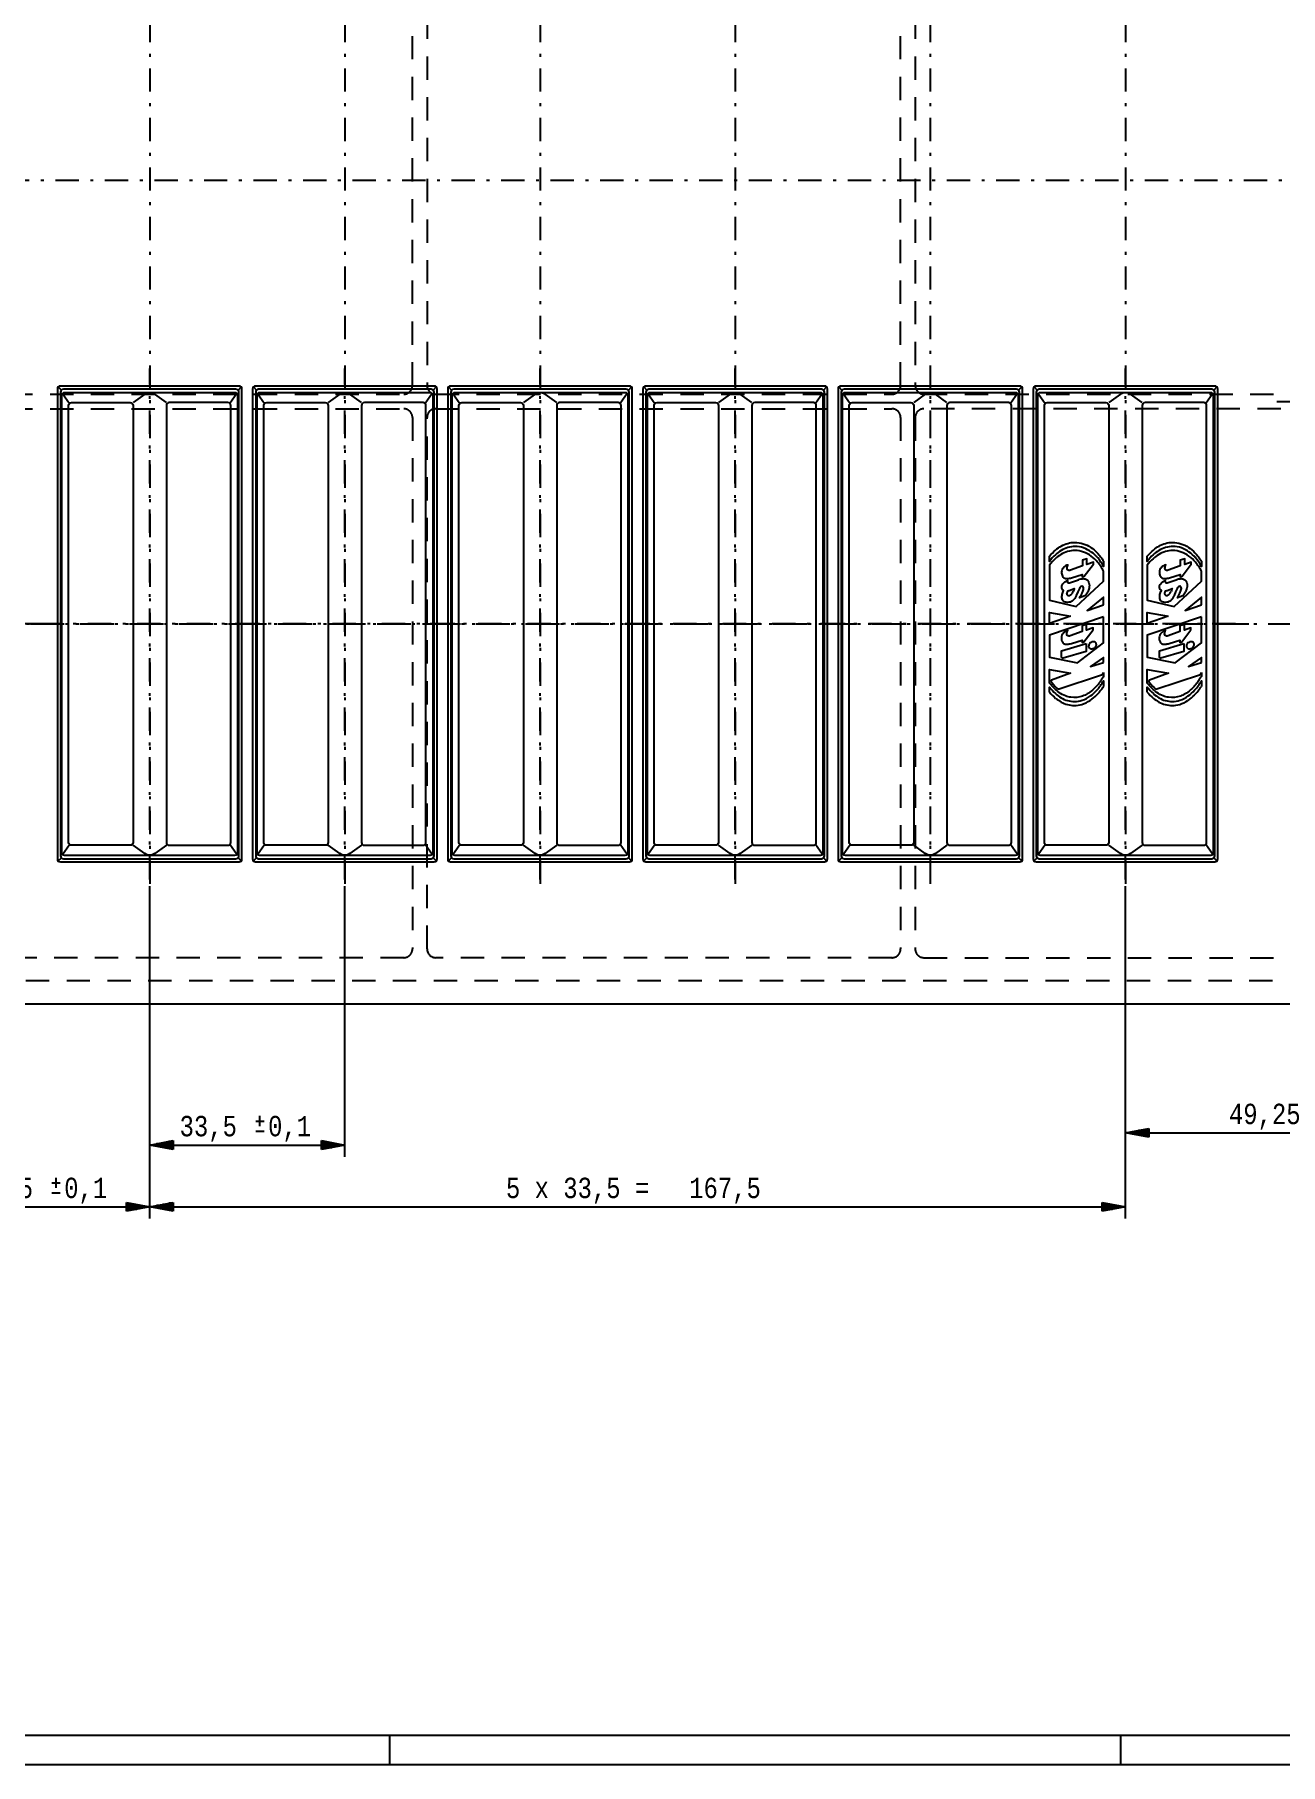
# Model space of a CAD drawing. Extents: x -39 to 802, y -19 to 575.
# Drawn here: x 300.5 to 514.4, y -18.8 to 278.2 of the extents above; entities that cross this region are included whole.
import ezdxf

# ---------------------------------------------------------------- set-up
doc = ezdxf.new("R2010")
doc.units = 0
doc.header["$MEASUREMENT"] = 0
for name, pattern in [('GESTRICHELT', [7, 4, -3]), ('STRICHPUNKT', [8.5, 4, -2, 0.5, -2]), ('STRICHPUNKT2', [18.5, 10, -4, 0.5, -4])]:
    doc.linetypes.add(name, pattern=pattern)
doc.layers.get('0').update_dxf_attribs({"linetype": 'CONTINUOUS'})
doc.layers.add('1', color=7, linetype='CONTINUOUS')
doc.layers.add('49', color=7, linetype='CONTINUOUS')
doc.styles.add('MONOTXT', font='monotxt.shx')
doc.dimstyles.new('DST_0001', dxfattribs={"dimtxt": 3.5, "dimasz": 3.5, "dimexe": 2, "dimexo": 0, "dimgap": 0.09, "dimtad": 1, "dimdsep": 46, "dimtxsty": 'MONOTXT', "dimcen": 0, "dimdle": 0.09, "dimclrd": 4, "dimclre": 4, "dimclrt": 2, "dimazin": 0, "dimtfac": 1, "dimtmove": 2, "dimatfit": 3, "dimfxl": 1, "dimtzin": 0, "dimarcsym": 0})
doc.dimstyles.new('DST_0002', dxfattribs={"dimtxt": 3.5, "dimasz": 3.5, "dimexe": 2, "dimexo": 0, "dimgap": 0.09, "dimtad": 1, "dimdsep": 46, "dimtxsty": 'MONOTXT', "dimcen": 0, "dimdle": 0.09, "dimclrd": 4, "dimclre": 4, "dimclrt": 2, "dimazin": 0, "dimtol": 1, "dimtp": 0.1, "dimtm": 0.1, "dimtfac": 1, "dimtmove": 2, "dimatfit": 3, "dimfxl": 1, "dimtzin": 0, "dimarcsym": 0})

# ---------------------------------------------------------------- blocks, each defined once
blk = doc.blocks.new('LOGO______00004')
at = {"layer": '1', "color": 4}
for points in [[(475.78, 188.91, 0.052853), (474.76, 187.74), (474.76, 188.63, -0.048785), (475.81, 189.71, -0.048244), (476.77, 190.39, -0.127794), (479.11, 191.02, -0.147911), (481.84, 190.15, -0.052164), (482.93, 189.24, -0.051314), (484.05, 187.8), (484.05, 186.88, 0.053981), (483.03, 188.37, 0.056611), (481.94, 189.37, 0.157666), (479.14, 190.32, 0.135326), (476.75, 189.64, 0.051474), (475.78, 188.91)], [(492.56, 188.91, 0.052853), (491.54, 187.74), (491.54, 188.63, -0.048785), (492.59, 189.71, -0.048244), (493.56, 190.39, -0.127794), (495.89, 191.02, -0.147911), (498.63, 190.15, -0.052164), (499.71, 189.24, -0.051314), (500.84, 187.8), (500.84, 186.88, 0.053981), (499.81, 188.37, 0.056611), (498.73, 189.37, 0.157666), (495.93, 190.32, 0.135326), (493.53, 189.64, 0.051474), (492.56, 188.91)], [(476.72, 188.95, 0.05147), (475.74, 188.21, 0.051349), (474.76, 187.09), (474.76, 181.09), (479.36, 180.04), (484.05, 184.38), (484.05, 186.08, 0.05613), (483.01, 187.63, 0.057168), (481.92, 188.66, 0.159563), (479.1, 189.63, 0.135479), (476.72, 188.95)], [(480.72, 185.2), (482.31, 187.3), (482.31, 187.61), (481.18, 187.22), (481.18, 188.2), (480.4, 187.95), (480.4, 186.97), (478.37, 186.25, -0.109583), (478.13, 186.21, -0.095461), (477.97, 186.25, -0.210936), (477.8, 186.45, -0.147049), (477.8, 186.79, -0.00766), (477.85, 186.95, -0.01085), (477.93, 187.16, 0.042252), (477.73, 187.09, 0.071255), (477.34, 186.86, 0.077726), (477.03, 186.52, 0.093932), (476.87, 186.15, 0.14657), (476.93, 185.37, 0.084616), (477.12, 185.06, 0.099038), (477.36, 184.87, 0.072295), (477.55, 184.81, 0.061245), (477.88, 184.8, 0.031452), (478.19, 184.85, 0.026997), (478.56, 184.95), (480.39, 185.53), (480.39, 185.1), (480.72, 185.2)], [(493.51, 188.95, 0.05147), (492.53, 188.21, 0.051349), (491.54, 187.09), (491.54, 181.09), (496.14, 180.04), (500.84, 184.38), (500.84, 186.08, 0.05613), (499.8, 187.63, 0.057168), (498.7, 188.66, 0.159563), (495.89, 189.63, 0.135479), (493.51, 188.95)], [(497.51, 185.2), (499.09, 187.3), (499.09, 187.61), (497.97, 187.22), (497.97, 188.2), (497.19, 187.95), (497.19, 186.97), (495.15, 186.25, -0.109583), (494.91, 186.21, -0.095461), (494.75, 186.25, -0.210936), (494.59, 186.45, -0.147049), (494.59, 186.79, -0.00766), (494.64, 186.95, -0.01085), (494.71, 187.16, 0.042252), (494.51, 187.09, 0.071255), (494.12, 186.86, 0.077726), (493.81, 186.52, 0.093932), (493.66, 186.15, 0.14657), (493.72, 185.37, 0.084616), (493.9, 185.06, 0.099038), (494.14, 184.87, 0.072295), (494.33, 184.81, 0.061245), (494.67, 184.8, 0.031452), (494.97, 184.85, 0.026997), (495.34, 184.95), (497.18, 185.53), (497.18, 185.1), (497.51, 185.2)], [(480.83, 181.82), (479.92, 181.51), (480.04, 181.73), (480.23, 182.07), (480.28, 182.17, 0.043687), (480.52, 182.74, 0.046165), (480.6, 183.11, 0.198961), (480.53, 183.37, 0.231744), (480.32, 183.48, 0.279063), (479.94, 183.25, 0.014055), (479.82, 183.01, 0.013034), (479.62, 182.54), (479.36, 181.88), (479.34, 181.84, -0.055067), (479.09, 181.4, -0.060419), (478.78, 181.06, -0.131059), (478.09, 180.73, -0.091092), (477.6, 180.73, -0.067759), (477.33, 180.81, -0.252339), (476.91, 181.38, -0.080486), (476.93, 182.06, -0.073274), (477.17, 182.77, -0.14775), (476.98, 182.92, -0.084792), (476.89, 183.13, -0.162819), (476.92, 183.7, -0.071588), (477.05, 183.92, -0.067369), (477.38, 184.22, -0.051083), (477.72, 184.42, -0.027074), (477.83, 184.47), (477.83, 184.47), (477.83, 184.38), (477.83, 184.33, 0.112458), (477.86, 184.16, 0.140701), (477.92, 184.08, 0.130417), (478.01, 184.05, 0.106451), (478.18, 184.07), (479.73, 184.61, -0.024525), (480.13, 184.74, -0.027304), (480.37, 184.78, -0.061309), (480.72, 184.79, -0.041409), (480.88, 184.76, -0.144565), (481.28, 184.51, -0.109822), (481.52, 184.08, -0.126003), (481.56, 183.18, -0.045036), (481.45, 182.82, -0.02428), (481.32, 182.54)], [(497.62, 181.82), (496.7, 181.51), (496.82, 181.73), (497.01, 182.07), (497.06, 182.17, 0.043687), (497.3, 182.74, 0.046165), (497.39, 183.11, 0.198961), (497.31, 183.37, 0.231744), (497.1, 183.48, 0.279063), (496.72, 183.25, 0.014055), (496.6, 183.01, 0.013034), (496.41, 182.54), (496.14, 181.88), (496.12, 181.84, -0.055067), (495.87, 181.4, -0.060419), (495.57, 181.06, -0.131059), (494.87, 180.73, -0.091092), (494.38, 180.73, -0.067759), (494.11, 180.81, -0.252339), (493.7, 181.38, -0.080486), (493.71, 182.06, -0.073274), (493.96, 182.77, -0.14775), (493.77, 182.92, -0.084792), (493.67, 183.13, -0.162819), (493.7, 183.7, -0.071588), (493.84, 183.92, -0.067369), (494.16, 184.22, -0.051083), (494.5, 184.42, -0.027074), (494.62, 184.47), (494.62, 184.47), (494.61, 184.38), (494.61, 184.33, 0.112458), (494.64, 184.16, 0.140701), (494.71, 184.08, 0.130417), (494.8, 184.05, 0.106451), (494.96, 184.07), (496.52, 184.61, -0.024525), (496.92, 184.74, -0.027304), (497.16, 184.78, -0.061309), (497.51, 184.79, -0.041409), (497.66, 184.76, -0.144565), (498.07, 184.51, -0.109822), (498.31, 184.08, -0.126003), (498.35, 183.18, -0.045036), (498.23, 182.82, -0.02428), (498.1, 182.54)], [(478.04, 182.72), (479.01, 183.11, -0.05389), (478.84, 182.6)], [(494.82, 182.72), (495.8, 183.11, -0.05389), (495.62, 182.6)], [(482.26, 176.03), (482.26, 176.33), (481.13, 175.94), (481.13, 176.92), (480.35, 176.67), (480.35, 175.7), (478.32, 174.97, -0.109518), (478.08, 174.94, -0.095452), (477.92, 174.98, -0.210944), (477.75, 175.17, -0.147047), (477.75, 175.52, -0.008274), (477.81, 175.69, -0.01023), (477.88, 175.88, 0.042476), (477.68, 175.82, 0.071491), (477.29, 175.58, 0.077846), (476.98, 175.24, 0.088467), (476.83, 174.89, 0.153786), (476.89, 174.08, 0.0824), (477.07, 173.78, 0.099009), (477.31, 173.6, 0.07218), (477.5, 173.54, 0.061273), (477.83, 173.53, 0.031453), (478.14, 173.58, 0.026981), (478.51, 173.68), (480.34, 174.26), (480.34, 173.83), (480.67, 173.93), (482.26, 176.03)], [(499.04, 176.03), (499.04, 176.33), (497.92, 175.94), (497.92, 176.92), (497.14, 176.67), (497.14, 175.7), (495.1, 174.97, -0.109518), (494.86, 174.94, -0.095452), (494.7, 174.98, -0.210944), (494.53, 175.17, -0.147047), (494.54, 175.52, -0.008274), (494.59, 175.69, -0.01023), (494.66, 175.88, 0.042476), (494.46, 175.82, 0.071491), (494.07, 175.58, 0.077846), (493.76, 175.24, 0.088467), (493.61, 174.89, 0.153786), (493.67, 174.08, 0.0824), (493.85, 173.78, 0.099009), (494.09, 173.6, 0.07218), (494.28, 173.54, 0.061273), (494.62, 173.53, 0.031453), (494.92, 173.58, 0.026981), (495.29, 173.68), (497.12, 174.26), (497.12, 173.83), (497.45, 173.93), (499.04, 176.03)], [(481.03, 173.67), (481.03, 172.31), (477.11, 171.15, -0.501518), (476.83, 171.36), (476.83, 172.42), (481.03, 173.67)], [(497.82, 173.67), (497.82, 172.31), (493.89, 171.15, -0.501518), (493.61, 171.36), (493.61, 172.42), (497.82, 173.67)], [(484.05, 168.67), (484.05, 168.02, -0.01308), (483.63, 167.36, -0.013079), (483.24, 166.83, -0.026307), (482.61, 166.09, -0.02636), (482.13, 165.63, -0.045067), (481.25, 165.01, -0.045153), (480.44, 164.63, -0.120168), (478.39, 164.42, -0.059722), (477.5, 164.66, -0.059417), (476.4, 165.27, -0.036629), (475.6, 165.94, -0.036586), (474.76, 166.87), (474.76, 169.19), (478.38, 168.59), (475.12, 167.39, 0.495079), (475.04, 167.14, 0.022652), (475.5, 166.55, 0.028045), (476.22, 165.8), (483.87, 168.31), (484.05, 168.67)], [(474.76, 165.28), (474.76, 166.18, 0.047676), (475.8, 165.05, 0.048151), (476.74, 164.35, 0.134575), (479.05, 163.69, 0.079119), (480.36, 163.91, 0.078687), (481.8, 164.65, 0.051373), (482.87, 165.63, 0.051149), (484.05, 167.27), (484.05, 166.3)], [(500.84, 168.67), (500.84, 168.02, -0.01308), (500.41, 167.36, -0.013079), (500.03, 166.83, -0.026307), (499.4, 166.09, -0.02636), (498.92, 165.63, -0.045067), (498.03, 165.01, -0.045153), (497.23, 164.63, -0.120168), (495.17, 164.42, -0.059722), (494.28, 164.66, -0.059417), (493.18, 165.27, -0.036629), (492.38, 165.94, -0.036586), (491.54, 166.87), (491.54, 169.19), (495.16, 168.59), (491.9, 167.39, 0.495079), (491.82, 167.14, 0.022652), (492.29, 166.55, 0.028045), (493.01, 165.8), (500.65, 168.31), (500.84, 168.67)], [(491.54, 165.28), (491.54, 166.18, 0.047676), (492.58, 165.05, 0.048151), (493.53, 164.35, 0.134575), (495.83, 163.69, 0.079119), (497.15, 163.91, 0.078687), (498.58, 164.65, 0.051373), (499.66, 165.63, 0.051149), (500.84, 167.27), (500.84, 166.3)]]:
    blk.add_lwpolyline(points, format="xyb", dxfattribs=at)
for points in [[(484.05, 180.3), (484.05, 181.61), (481.25, 179.35), (484.05, 180.3)], [(500.84, 180.3), (500.84, 181.61), (498.04, 179.35), (500.84, 180.3)], [(478.36, 178.34), (474.76, 177.1), (474.76, 178.97), (478.36, 178.34)], [(484.05, 178.22), (474.76, 175.12), (474.76, 171.3), (479.55, 170.35), (484.05, 173.78), (484.05, 178.22)], [(495.15, 178.34), (491.54, 177.1), (491.54, 178.97), (495.15, 178.34)], [(500.84, 178.22), (491.54, 175.12), (491.54, 171.3), (496.33, 170.35), (500.84, 173.78), (500.84, 178.22)], [(484.05, 170.42), (484.05, 171.23), (481.8, 169.71), (484.05, 170.42)], [(500.84, 170.42), (500.84, 171.23), (498.59, 169.71), (500.84, 170.42)]]:
    blk.add_lwpolyline(points, dxfattribs=at)
for centre, radius, start, end in [((478.2, 182.24), 0.5, 150.588, -174.5658), ((478.04, 182.23), 0.335, -174.554, -120.7925), ((478.24, 182.22), 0.539, 111.887, 150.6104), ((478.06, 182.27), 0.381, -120.7538, -64.3303), ((477.81, 182.8), 0.969, -64.3581, -48.5136), ((477.53, 183.12), 1.4, -48.5133, -34.5023), ((477.03, 183.46), 2, -34.4909, -25.3476), ((477.8, 184.4), 3.98, -40.3898, -27.9487), ((494.99, 182.24), 0.5, 150.588, -174.5658), ((494.82, 182.23), 0.335, -174.554, -120.7925), ((495.02, 182.22), 0.539, 111.887, 150.6104), ((494.85, 182.27), 0.381, -120.7538, -64.3303), ((494.59, 182.8), 0.969, -64.3581, -48.5136), ((494.31, 183.12), 1.4, -48.5133, -34.5023), ((493.81, 183.46), 2, -34.4909, -25.3476), ((494.59, 184.4), 3.98, -40.3898, -27.9487), ((482.08, 173.22), 0.61, 157.8806, 179.6698), ((481.93, 173.22), 0.467, 179.7108, -120.0838), ((482.22, 173.16), 0.767, 143.3247, 157.8809), ((482.28, 173.11), 0.846, 94.7995, 143.288), ((481.97, 173.28), 0.532, -120.1247, -102.6136), ((482, 173.42), 0.682, -102.3622, -85.8788), ((481.99, 173.6), 0.854, -86.1544, -38.5808), ((482.27, 173.26), 0.7, 77.5838, 94.9771), ((482.31, 173.42), 0.537, 59.7476, 77.4438), ((482.34, 173.48), 0.466, -0.2865, 59.7889), ((482.06, 173.54), 0.764, -38.5582, -22.2002), ((482.2, 173.48), 0.609, -22.1998, -0.3277), ((498.86, 173.22), 0.61, 157.8806, 179.6698), ((498.72, 173.22), 0.467, 179.7108, -120.0838), ((499.01, 173.16), 0.767, 143.3247, 157.8809), ((499.07, 173.11), 0.846, 94.7995, 143.288), ((498.75, 173.28), 0.532, -120.1247, -102.6136), ((498.78, 173.42), 0.682, -102.3622, -85.8788), ((498.77, 173.6), 0.854, -86.1544, -38.5808), ((499.06, 173.26), 0.7, 77.5838, 94.9771), ((499.09, 173.42), 0.537, 59.7476, 77.4438), ((499.13, 173.48), 0.466, -0.2865, 59.7889), ((498.84, 173.54), 0.764, -38.5582, -22.2002), ((498.98, 173.48), 0.609, -22.1998, -0.3277), ((480.99, 170.59), 8.19, -139.6087, -129.1987), ((479.77, 169.09), 6.25, -129.1626, -118.7247), ((479.07, 167.76), 4.75, -119.0515, -90.5874), ((478.74, 168.34), 5.37, -72.8264, -55.9852), ((477.73, 169.82), 7.17, -55.9304, -44.5843), ((475.77, 171.74), 9.91, -44.5282, -33.2933), ((497.78, 170.59), 8.19, -139.6087, -129.1987), ((496.55, 169.09), 6.25, -129.1626, -118.7247), ((495.85, 167.76), 4.75, -119.0515, -90.5874), ((495.52, 168.34), 5.37, -72.8264, -55.9852), ((494.52, 169.82), 7.17, -55.9304, -44.5843), ((492.55, 171.74), 9.91, -44.5282, -33.2933), ((479, 167.5), 4.49, -89.7647, -72.8512), ((495.79, 167.5), 4.49, -89.7647, -72.8512)]:
    blk.add_arc(centre, radius, start, end, dxfattribs=at)
for p in [(479.41, 177.01), (496.19, 177.01)]:
    blk.add_point(p, dxfattribs=at)
blk = doc.blocks.new('ALVEOLE___00003')
at = {"layer": '1', "color": 1, "linetype": 'STRICHPUNKT'}
for p, q in [((320.3, 133.15), (320.3, 220.88)), ((353.8, 133.15), (353.8, 220.88)), ((387.3, 133.15), (387.3, 220.88)), ((420.8, 133.15), (420.8, 220.88)), ((454.3, 133.15), (454.3, 220.88)), ((487.8, 133.15), (487.8, 220.88)), ((302.66, 177.01), (264.94, 177.01)), ((339.16, 177.01), (301.44, 177.01)), ((372.66, 177.01), (334.94, 177.01)), ((406.16, 177.01), (368.44, 177.01)), ((439.66, 177.01), (401.94, 177.01)), ((473.16, 177.01), (435.44, 177.01)), ((506.66, 177.01), (468.94, 177.01))]:
    blk.add_line(p, q, dxfattribs=at)
at = {"layer": '1'}
for p, q in [((304.6, 217.71), (305.13, 217.18)), ((336, 217.71), (335.46, 217.18)), ((338.1, 217.71), (338.63, 217.18)), ((369.5, 217.71), (368.96, 217.18)), ((371.6, 217.71), (372.13, 217.18)), ((403, 217.71), (402.46, 217.18)), ((405.1, 217.71), (405.63, 217.18)), ((436.5, 217.71), (435.96, 217.18)), ((438.6, 217.71), (439.13, 217.18)), ((470, 217.71), (469.46, 217.18)), ((472.1, 217.71), (472.63, 217.18)), ((503.5, 217.71), (502.96, 217.18)), ((305.31, 216.57), (306.52, 214.87)), ((335.28, 216.57), (334.08, 214.87)), ((338.81, 216.57), (340.02, 214.87)), ((368.78, 216.57), (367.58, 214.87)), ((372.31, 216.57), (373.52, 214.87)), ((402.28, 216.57), (401.08, 214.87)), ((405.81, 216.57), (407.02, 214.87)), ((435.78, 216.57), (434.58, 214.87)), ((439.31, 216.57), (440.52, 214.87)), ((469.28, 216.57), (468.08, 214.87)), ((472.81, 216.57), (474.02, 214.87)), ((502.78, 216.57), (501.58, 214.87)), ((304.6, 136.32), (305.13, 136.85)), ((305.31, 137.45), (306.52, 139.16)), ((335.28, 137.45), (334.08, 139.16)), ((336, 136.32), (335.46, 136.85)), ((338.1, 136.32), (338.63, 136.85)), ((338.81, 137.45), (340.02, 139.16)), ((368.78, 137.45), (367.58, 139.16)), ((369.5, 136.32), (368.96, 136.85)), ((371.6, 136.32), (372.13, 136.85)), ((372.31, 137.45), (373.52, 139.16)), ((402.28, 137.45), (401.08, 139.16)), ((403, 136.32), (402.46, 136.85)), ((405.1, 136.32), (405.63, 136.85)), ((405.81, 137.45), (407.02, 139.16)), ((435.78, 137.45), (434.58, 139.16)), ((436.5, 136.32), (435.96, 136.85)), ((438.6, 136.32), (439.13, 136.85)), ((439.31, 137.45), (440.52, 139.16)), ((469.28, 137.45), (468.08, 139.16)), ((470, 136.32), (469.46, 136.85)), ((472.1, 136.32), (472.63, 136.85)), ((472.81, 137.45), (474.02, 139.16)), ((502.78, 137.45), (501.58, 139.16)), ((503.5, 136.32), (502.96, 136.85))]:
    blk.add_line(p, q, dxfattribs=at)
for points in [[(304.45, 217.35), (304.45, 136.67, 0.414214), (304.96, 136.17), (335.64, 136.17, 0.414214), (336.14, 136.67), (336.14, 217.35, 0.414214), (335.64, 217.86), (304.96, 217.86, 0.414214), (304.45, 217.35)], [(304.99, 216.82), (304.99, 137.21, 0.414214), (305.49, 136.7), (335.11, 136.7, 0.414214), (335.61, 137.21), (335.61, 216.82, 0.414214), (335.11, 217.32), (305.49, 217.32, 0.414214), (304.99, 216.82)], [(337.95, 217.35), (337.95, 136.67, 0.414214), (338.46, 136.17), (369.14, 136.17, 0.414214), (369.64, 136.67), (369.64, 217.35, 0.414214), (369.14, 217.86), (338.46, 217.86, 0.414214), (337.95, 217.35)], [(338.49, 216.82), (338.49, 137.21, 0.414214), (338.99, 136.7), (368.61, 136.7, 0.414214), (369.11, 137.21), (369.11, 216.82, 0.414214), (368.61, 217.32), (338.99, 217.32, 0.414214), (338.49, 216.82)], [(371.45, 217.35), (371.45, 136.67, 0.414214), (371.96, 136.17), (402.64, 136.17, 0.414214), (403.14, 136.67), (403.14, 217.35, 0.414214), (402.64, 217.86), (371.96, 217.86, 0.414214), (371.45, 217.35)], [(371.99, 216.82), (371.99, 137.21, 0.414214), (372.49, 136.7), (402.11, 136.7, 0.414214), (402.61, 137.21), (402.61, 216.82, 0.414214), (402.11, 217.32), (372.49, 217.32, 0.414214), (371.99, 216.82)], [(404.95, 217.35), (404.95, 136.67, 0.414214), (405.46, 136.17), (436.14, 136.17, 0.414214), (436.64, 136.67), (436.64, 217.35, 0.414214), (436.14, 217.86), (405.46, 217.86, 0.414214), (404.95, 217.35)], [(405.49, 216.82), (405.49, 137.21, 0.414214), (405.99, 136.7), (435.61, 136.7, 0.414214), (436.11, 137.21), (436.11, 216.82, 0.414214), (435.61, 217.32), (405.99, 217.32, 0.414214), (405.49, 216.82)], [(438.45, 217.35), (438.45, 136.67, 0.414214), (438.96, 136.17), (469.64, 136.17, 0.414214), (470.14, 136.67), (470.14, 217.35, 0.414214), (469.64, 217.86), (438.96, 217.86, 0.414214), (438.45, 217.35)], [(438.99, 216.82), (438.99, 137.21, 0.414214), (439.49, 136.7), (469.11, 136.7, 0.414214), (469.61, 137.21), (469.61, 216.82, 0.414214), (469.11, 217.32), (439.49, 217.32, 0.414214), (438.99, 216.82)], [(471.95, 217.35), (471.95, 136.67, 0.414214), (472.46, 136.17), (503.14, 136.17, 0.414214), (503.64, 136.67), (503.64, 217.35, 0.414214), (503.14, 217.86), (472.46, 217.86, 0.414214), (471.95, 217.35)], [(472.49, 216.82), (472.49, 137.21, 0.414214), (472.99, 136.7), (502.61, 136.7, 0.414214), (503.11, 137.21), (503.11, 216.82, 0.414214), (502.61, 217.32), (472.99, 217.32, 0.414214), (472.49, 216.82)], [(305.17, 216.22), (305.17, 137.81, 0.414214), (305.67, 137.31), (334.93, 137.31, 0.414214), (335.43, 137.81), (335.43, 216.22, 0.414214), (334.93, 216.72), (305.67, 216.72, 0.414214), (305.17, 216.22)], [(317.44, 214.51), (317.44, 139.51, -0.414214), (316.94, 139.01), (306.88, 139.01, -0.414214), (306.37, 139.51), (306.37, 214.51, -0.414214), (306.88, 215.02), (316.94, 215.02, -0.414214), (317.44, 214.51)], [(323.16, 215.02), (321.16, 216.45, 0.320818), (319.44, 216.45), (317.44, 215.02)], [(323.16, 214.51), (323.16, 139.51, 0.414214), (323.66, 139.01), (333.72, 139.01, 0.414214), (334.22, 139.51), (334.22, 214.51, 0.414214), (333.72, 215.02), (323.66, 215.02, 0.414214), (323.16, 214.51)], [(338.67, 216.22), (338.67, 137.81, 0.414214), (339.17, 137.31), (368.43, 137.31, 0.414214), (368.93, 137.81), (368.93, 216.22, 0.414214), (368.43, 216.72), (339.17, 216.72, 0.414214), (338.67, 216.22)], [(350.94, 214.51), (350.94, 139.51, -0.414214), (350.44, 139.01), (340.38, 139.01, -0.414214), (339.87, 139.51), (339.87, 214.51, -0.414214), (340.38, 215.02), (350.44, 215.02, -0.414214), (350.94, 214.51)], [(356.66, 215.02), (354.66, 216.45, 0.320818), (352.94, 216.45), (350.94, 215.02)], [(356.66, 214.51), (356.66, 139.51, 0.414214), (357.16, 139.01), (367.22, 139.01, 0.414214), (367.72, 139.51), (367.72, 214.51, 0.414214), (367.22, 215.02), (357.16, 215.02, 0.414214), (356.66, 214.51)], [(372.17, 216.22), (372.17, 137.81, 0.414214), (372.67, 137.31), (401.93, 137.31, 0.414214), (402.43, 137.81), (402.43, 216.22, 0.414214), (401.93, 216.72), (372.67, 216.72, 0.414214), (372.17, 216.22)], [(384.44, 214.51), (384.44, 139.51, -0.414214), (383.94, 139.01), (373.88, 139.01, -0.414214), (373.37, 139.51), (373.37, 214.51, -0.414214), (373.88, 215.02), (383.94, 215.02, -0.414214), (384.44, 214.51)], [(390.16, 215.02), (388.16, 216.45, 0.320818), (386.44, 216.45), (384.44, 215.02)], [(390.16, 214.51), (390.16, 139.51, 0.414214), (390.66, 139.01), (400.72, 139.01, 0.414214), (401.22, 139.51), (401.22, 214.51, 0.414214), (400.72, 215.02), (390.66, 215.02, 0.414214), (390.16, 214.51)], [(405.67, 216.22), (405.67, 137.81, 0.414214), (406.17, 137.31), (435.43, 137.31, 0.414214), (435.93, 137.81), (435.93, 216.22, 0.414214), (435.43, 216.72), (406.17, 216.72, 0.414214), (405.67, 216.22)], [(417.94, 214.51), (417.94, 139.51, -0.414214), (417.44, 139.01), (407.38, 139.01, -0.414214), (406.87, 139.51), (406.87, 214.51, -0.414214), (407.38, 215.02), (417.44, 215.02, -0.414214), (417.94, 214.51)], [(423.66, 215.02), (421.66, 216.45, 0.320818), (419.94, 216.45), (417.94, 215.02)], [(423.66, 214.51), (423.66, 139.51, 0.414214), (424.16, 139.01), (434.22, 139.01, 0.414214), (434.72, 139.51), (434.72, 214.51, 0.414214), (434.22, 215.02), (424.16, 215.02, 0.414214), (423.66, 214.51)], [(439.17, 216.22), (439.17, 137.81, 0.414214), (439.67, 137.31), (468.93, 137.31, 0.414214), (469.43, 137.81), (469.43, 216.22, 0.414214), (468.93, 216.72), (439.67, 216.72, 0.414214), (439.17, 216.22)], [(451.44, 214.51), (451.44, 139.51, -0.414214), (450.94, 139.01), (440.88, 139.01, -0.414214), (440.37, 139.51), (440.37, 214.51, -0.414214), (440.88, 215.02), (450.94, 215.02, -0.414214), (451.44, 214.51)], [(457.16, 215.02), (455.16, 216.45, 0.320818), (453.44, 216.45), (451.44, 215.02)], [(457.16, 214.51), (457.16, 139.51, 0.414214), (457.66, 139.01), (467.72, 139.01, 0.414214), (468.22, 139.51), (468.22, 214.51, 0.414214), (467.72, 215.02), (457.66, 215.02, 0.414214), (457.16, 214.51)], [(472.67, 216.22), (472.67, 137.81, 0.414214), (473.17, 137.31), (502.43, 137.31, 0.414214), (502.93, 137.81), (502.93, 216.22, 0.414214), (502.43, 216.72), (473.17, 216.72, 0.414214), (472.67, 216.22)], [(484.94, 214.51), (484.94, 139.51, -0.414214), (484.44, 139.01), (474.38, 139.01, -0.414214), (473.87, 139.51), (473.87, 214.51, -0.414214), (474.38, 215.02), (484.44, 215.02, -0.414214), (484.94, 214.51)], [(490.66, 215.02), (488.66, 216.45, 0.320818), (486.94, 216.45), (484.94, 215.02)], [(490.66, 214.51), (490.66, 139.51, 0.414214), (491.16, 139.01), (501.22, 139.01, 0.414214), (501.72, 139.51), (501.72, 214.51, 0.414214), (501.22, 215.02), (491.16, 215.02, 0.414214), (490.66, 214.51)], [(323.16, 139.01), (321.16, 137.58, -0.320818), (319.44, 137.58), (317.44, 139.01)], [(356.66, 139.01), (354.66, 137.58, -0.320818), (352.94, 137.58), (350.94, 139.01)], [(390.16, 139.01), (388.16, 137.58, -0.320818), (386.44, 137.58), (384.44, 139.01)], [(423.66, 139.01), (421.66, 137.58, -0.320818), (419.94, 137.58), (417.94, 139.01)], [(457.16, 139.01), (455.16, 137.58, -0.320818), (453.44, 137.58), (451.44, 139.01)], [(490.66, 139.01), (488.66, 137.58, -0.320818), (486.94, 137.58), (484.94, 139.01)]]:
    blk.add_lwpolyline(points, format="xyb", dxfattribs=at)
blk.add_blockref('LOGO______00004', (0, 0))
blk = doc.blocks.new('*D0')
at = {"layer": '49', "color": 4, "transparency": 16777216}
for p, q in [((320.3, 74.94), (320.3, 132.01)), ((487.8, 74.94), (487.8, 132.01)), ((320.3, 76.94), (324.3, 77.69)), ((324.2, 77.34), (322.53, 77.34)), ((324.2, 77.54), (323.6, 77.54)), ((324.3, 77.69), (324.3, 76.19)), ((483.8, 76.19), (483.8, 77.69)), ((483.8, 77.69), (487.8, 76.94)), ((483.9, 77.54), (484.5, 77.54)), ((483.9, 77.34), (485.57, 77.34)), ((324.3, 76.19), (320.3, 76.94)), ((324.2, 76.94), (320.4, 76.94)), ((324.2, 77.14), (321.47, 77.14)), ((324.2, 76.74), (321.47, 76.74)), ((324.2, 76.54), (322.53, 76.54)), ((324.2, 76.34), (323.6, 76.34)), ((324.3, 76.94), (483.8, 76.94)), ((487.8, 76.94), (483.8, 76.19)), ((483.9, 77.14), (486.63, 77.14)), ((483.9, 76.94), (487.7, 76.94)), ((483.9, 76.74), (486.63, 76.74)), ((483.9, 76.54), (485.57, 76.54)), ((483.9, 76.34), (484.5, 76.34))]:
    blk.add_line(p, q, dxfattribs=at)
at = {"layer": '49', "color": 2, "transparency": 16777216, "style": 'MONOTXT', "width": 0.812}
for s, p in [('5 x 33,5 =', (381.45, 78.44)), ('167,5', (412.91, 78.44))]:
    blk.add_text(s, height=3.5, dxfattribs=at).set_placement(p)
blk = doc.blocks.new('*D1')
at = {"layer": '49', "color": 4, "transparency": 16777216}
for p, q in [((283.8, 74.94), (283.8, 132.01)), ((320.3, 74.94), (320.3, 132.01)), ((283.8, 76.94), (287.8, 77.69)), ((287.7, 77.34), (286.03, 77.34)), ((287.7, 77.54), (287.1, 77.54)), ((287.8, 77.69), (287.8, 76.19)), ((316.3, 76.19), (316.3, 77.69)), ((316.3, 77.69), (320.3, 76.94)), ((316.4, 77.54), (317, 77.54)), ((316.4, 77.34), (318.07, 77.34)), ((287.8, 76.19), (283.8, 76.94)), ((287.7, 76.94), (283.9, 76.94)), ((287.7, 77.14), (284.97, 77.14)), ((287.7, 76.74), (284.97, 76.74)), ((287.7, 76.54), (286.03, 76.54)), ((287.7, 76.34), (287.1, 76.34)), ((287.8, 76.94), (316.3, 76.94)), ((320.3, 76.94), (316.3, 76.19)), ((316.4, 77.14), (319.13, 77.14)), ((316.4, 76.94), (320.2, 76.94)), ((316.4, 76.74), (319.13, 76.74)), ((316.4, 76.54), (318.07, 76.54)), ((316.4, 76.34), (317, 76.34))]:
    blk.add_line(p, q, dxfattribs=at)
at = {"layer": '49', "color": 1, "transparency": 16777216}
for p, q in [((303.52, 81.07), (304.92, 81.07)), ((304.22, 80.19), (304.22, 81.94)), ((303.52, 79.32), (304.92, 79.32))]:
    blk.add_line(p, q, dxfattribs=at)
at = {"layer": '49', "color": 2, "transparency": 16777216, "style": 'MONOTXT', "width": 0.812}
blk.add_text('36,5', height=3.5, dxfattribs=at).set_placement((290.43, 78.44))
at = {"layer": '49', "color": 1, "transparency": 16777216, "style": 'MONOTXT', "width": 0.812}
blk.add_text('0,1', height=3.5, dxfattribs=at).set_placement((305.62, 78.44))
blk = doc.blocks.new('*D2')
at = {"layer": '49', "color": 4, "transparency": 16777216}
for p, q in [((320.3, 85.55), (320.3, 132.01)), ((353.8, 85.55), (353.8, 132.01)), ((320.3, 87.55), (324.3, 88.3)), ((324.3, 86.8), (320.3, 87.55)), ((324.2, 87.55), (320.4, 87.55)), ((324.2, 87.75), (321.47, 87.75)), ((324.2, 87.35), (321.47, 87.35)), ((324.2, 87.95), (322.53, 87.95)), ((324.2, 87.15), (322.53, 87.15)), ((324.2, 88.15), (323.6, 88.15)), ((324.2, 86.95), (323.6, 86.95)), ((324.3, 88.3), (324.3, 86.8)), ((324.3, 87.55), (349.8, 87.55)), ((349.8, 86.8), (349.8, 88.3)), ((349.8, 88.3), (353.8, 87.55)), ((353.8, 87.55), (349.8, 86.8)), ((349.9, 88.15), (350.5, 88.15)), ((349.9, 87.95), (351.57, 87.95)), ((349.9, 87.75), (352.63, 87.75)), ((349.9, 87.55), (353.7, 87.55)), ((349.9, 87.35), (352.63, 87.35)), ((349.9, 87.15), (351.57, 87.15)), ((349.9, 86.95), (350.5, 86.95))]:
    blk.add_line(p, q, dxfattribs=at)
at = {"layer": '49', "color": 1, "transparency": 16777216}
for p, q in [((339.22, 90.8), (339.22, 92.55)), ((338.52, 91.67), (339.92, 91.67)), ((338.52, 89.92), (339.92, 89.92))]:
    blk.add_line(p, q, dxfattribs=at)
at = {"layer": '49', "color": 2, "transparency": 16777216, "style": 'MONOTXT', "width": 0.812}
blk.add_text('33,5', height=3.5, dxfattribs=at).set_placement((325.43, 89.05))
at = {"layer": '49', "color": 1, "transparency": 16777216, "style": 'MONOTXT', "width": 0.812}
blk.add_text('0,1', height=3.5, dxfattribs=at).set_placement((340.62, 89.05))
blk = doc.blocks.new('*D8')
at = {"layer": '49', "color": 4, "transparency": 16777216}
for p, q in [((487.8, 87.64), (487.8, 132.01)), ((537.05, 87.64), (537.05, 111.71)), ((487.8, 89.64), (491.8, 90.39)), ((491.8, 88.89), (487.8, 89.64)), ((491.7, 89.64), (487.9, 89.64)), ((491.7, 89.84), (488.97, 89.84)), ((491.7, 89.44), (488.97, 89.44)), ((491.7, 90.04), (490.03, 90.04)), ((491.7, 89.24), (490.03, 89.24)), ((491.7, 90.24), (491.1, 90.24)), ((491.8, 90.39), (491.8, 88.89)), ((491.8, 89.64), (533.05, 89.64)), ((533.05, 88.89), (533.05, 90.39)), ((533.05, 90.39), (537.05, 89.64)), ((537.05, 89.64), (533.05, 88.89)), ((533.15, 90.24), (533.75, 90.24)), ((533.15, 90.04), (534.82, 90.04)), ((533.15, 89.84), (535.88, 89.84)), ((533.15, 89.64), (536.95, 89.64)), ((533.15, 89.44), (535.88, 89.44)), ((533.15, 89.24), (534.82, 89.24)), ((491.7, 89.04), (491.1, 89.04)), ((533.15, 89.04), (533.75, 89.04))]:
    blk.add_line(p, q, dxfattribs=at)
at = {"layer": '49', "color": 2, "transparency": 16777216, "style": 'MONOTXT', "width": 0.812}
blk.add_text('49,25', height=3.5, rotation=360, dxfattribs=at).set_placement((505.56, 91.14))
blk = doc.blocks.new('STEGE_____00009')
at = {"layer": '1', "color": 1, "linetype": 'STRICHPUNKT'}
blk.add_line((513.805, 215.214), (527.688, 215.214), dxfattribs=at)
at = {"layer": '1', "color": 3, "linetype": 'GESTRICHELT'}
for points in [[(363.899, 216.464, 0.4142136), (365.399, 217.964), (365.399, 288.464, 0.4142136), (363.899, 289.964), (240.199, 289.964, 0.4142136), (238.699, 288.464), (238.699, 217.964, 0.4142136), (240.199, 216.464), (363.899, 216.464)], [(449.199, 217.964), (449.199, 288.464, 0.4142136), (447.699, 289.964), (369.399, 289.964, 0.4142136), (367.899, 288.464), (367.899, 217.964, 0.4142136), (369.399, 216.464), (447.699, 216.464, 0.4142136), (449.199, 217.964)], [(522.949, 217.964), (522.949, 288.464, 0.4142136), (521.449, 289.964), (453.199, 289.964, 0.4142136), (451.699, 288.464), (451.699, 217.964, 0.4142136), (453.199, 216.464), (521.449, 216.464, 0.4142136), (522.949, 217.964)], [(238.699, 121.214), (238.699, 212.464, -0.4142136), (240.199, 213.964), (363.899, 213.964, -0.4142136), (365.399, 212.464), (365.399, 121.214, -0.4142136), (363.899, 119.714), (240.199, 119.714)], [(367.899, 121.214), (367.899, 212.464, -0.4142136), (369.399, 213.964), (447.699, 213.964, -0.4142136), (449.199, 212.464), (449.199, 121.214, -0.4142136), (447.699, 119.714), (369.399, 119.714)], [(522.949, 134.527), (522.949, 212.464, 0.4142136), (521.449, 213.964), (453.199, 213.964, 0.4142136), (451.699, 212.464), (451.699, 121.214, 0.4142136), (453.199, 119.714), (517.829, 119.714, 0.3394502), (519.277, 120.825), (522.898, 134.336)]]:
    blk.add_lwpolyline(points, format="xyb", dxfattribs=at)
blk.add_arc((369.399, 121.214), 1.5, -180, -90, dxfattribs=at)
blk = doc.blocks.new('RA________00010')
at = {"layer": '1', "color": 3, "linetype": 'GESTRICHELT'}
blk.add_line((555.049, 115.714), (94.413, 115.714), dxfattribs=at)
at = {"layer": '1'}
blk.add_lwpolyline([(552.706, 111.714), (94.413, 111.714)], dxfattribs=at)
blk = doc.blocks.new('*D25')
at = {"layer": '49', "color": 4, "transparency": 16777216}
for p, q in [((540.46, 172.24), (552.04, 183.28)), ((537.56, 169.48), (539.94, 172.78)), ((540.25, 172.31), (538.27, 170.43)), ((540.11, 172.46), (538.9, 171.31)), ((539.97, 172.6), (539.54, 172.19)), ((539.94, 172.78), (540.98, 171.7)), ((540.98, 171.7), (537.56, 169.48)), ((540.39, 172.17), (537.64, 169.55)), ((540.52, 172.02), (538.55, 170.14)), ((540.66, 171.88), (539.46, 170.73)), ((540.8, 171.74), (540.37, 171.32))]:
    blk.add_line(p, q, dxfattribs=at)
at = {"layer": '49', "color": 2, "transparency": 16777216, "style": 'MONOTXT', "width": 0.812}
blk.add_text('R1,5', height=3.5, rotation=43.6345, dxfattribs=at).set_placement((539.82, 173.71))
blk = doc.blocks.new('DINA1_____00034')
at = {"layer": '1', "color": 4}
for p, q in [((361.45, -13.79), (361.45, -18.79)), ((486.95, -13.79), (486.95, -18.79))]:
    blk.add_line(p, q, dxfattribs=at)
blk.add_lwpolyline([(-38.55, -18.79), (802.45, -18.79), (802.45, 575.21), (-38.55, 575.21), (-38.55, -18.79)], dxfattribs=at)
at = {"layer": '1'}
blk.add_lwpolyline([(-33.55, -13.79), (797.45, -13.79), (797.45, 570.21), (-33.55, 570.21), (-33.55, -13.79)], dxfattribs=at)
blk = doc.blocks.new('ZBL2D00___00033')
blk.add_blockref('DINA1_____00034', (0, 0))
blk = doc.blocks.new('TEILUNG___00008')
at = {"layer": '1', "color": 4, "linetype": 'STRICHPUNKT'}
for p, q in [((320.299, 374.414), (320.299, 132.014)), ((353.799, 374.414), (353.799, 132.014)), ((387.299, 374.414), (387.299, 132.014)), ((420.799, 374.414), (420.799, 132.014)), ((454.299, 374.414), (454.299, 132.014)), ((487.799, 374.414), (487.799, 132.014)), ((72.14, 177.014), (508.96, 177.014))]:
    blk.add_line(p, q, dxfattribs=at)
at = {"layer": '49'}
for base, p1, p2, dimstyle, picture, middle in [((283.799, 76.945), (283.799, 132.014), (320.299, 132.014), 'DST_0002', '*D1', (302.049, 80.195)), ((320.299, 87.547), (320.299, 132.014), (353.799, 132.014), 'DST_0002', '*D2', (337.049, 90.797)), ((487.799, 89.645), (487.799, 132.014), (537.049, 111.714), 'DST_0001', '*D8', (512.424, 92.895))]:
    dim = blk.add_linear_dim(base=base, p1=p1, p2=p2, dimstyle=dimstyle, dxfattribs=at)
    dim.commit()
    dim.dimension.update_dxf_attribs({"geometry": picture, "text_midpoint": middle, "dimtype": 128})
dim = blk.add_linear_dim(base=(320.299, 76.945), p1=(320.299, 132.014), p2=(487.799, 132.014), text='5 x 33,5 = <>', dimstyle='DST_0001', dxfattribs=at)
dim.commit()
dim.dimension.update_dxf_attribs({"geometry": '*D0', "text_midpoint": (404.049, 80.195), "dimtype": 128})
blk = doc.blocks.new('KOPF______00013')
at = {"layer": '1', "color": 3, "linetype": 'GESTRICHELT'}
blk.add_line((537.149, 371.702), (537.149, 293.664), dxfattribs=at)
at = {"layer": '1', "color": 1, "linetype": 'STRICHPUNKT2'}
for p, q in [((24.848, 364.414), (54.453, 364.414)), ((25.245, 338.914), (54.453, 338.914)), ((24.848, 319.914), (54.453, 319.914)), ((24.583, 290.664), (54.453, 290.664)), ((24.583, 215.764), (54.453, 215.764)), ((24.848, 186.514), (54.453, 186.514)), ((47.402, 167.514), (25.245, 167.514)), ((24.848, 142.014), (54.453, 142.014))]:
    blk.add_line(p, q, dxfattribs=at)
at = {"layer": '1', "color": 1, "linetype": 'STRICHPUNKT'}
for p, q in [((556.255, 364.414), (526.65, 364.414)), ((555.859, 338.914), (526.65, 338.914)), ((556.255, 319.914), (526.65, 319.914)), ((556.52, 290.664), (526.65, 290.664)), ((556.52, 215.764), (526.65, 215.764)), ((556.255, 186.514), (526.65, 186.514)), ((533.702, 167.514), (555.859, 167.514)), ((556.255, 142.014), (526.65, 142.014))]:
    blk.add_line(p, q, dxfattribs=at)
at = {"layer": '1', "color": 3, "linetype": 'GESTRICHELT'}
for points in [[(31.555, 385.214), (31.555, 367.414, -0.4142136), (30.055, 365.914), (27.555, 365.914, -0.4142136), (26.055, 367.414), (26.055, 385.214, -0.4142136), (27.555, 386.714), (30.055, 386.714, -0.4142136), (31.555, 385.214)], [(42.455, 365.914), (35.555, 365.914, -0.4142136), (34.055, 367.414), (34.055, 385.214, -0.4142136), (35.555, 386.714), (38.834, 386.714, -0.3394529), (40.283, 385.602), (43.904, 372.091)], [(537.2, 372.091), (540.82, 385.602, -0.3394529), (542.269, 386.714), (545.549, 386.714, -0.4142136), (547.049, 385.214), (547.049, 367.414, -0.4142136), (545.549, 365.914), (538.649, 365.914, -0.4142136), (537.149, 367.414)], [(553.549, 365.914), (551.049, 365.914, -0.4142136), (549.549, 367.414), (549.549, 385.214, -0.4142136), (551.049, 386.714), (553.549, 386.714, -0.4142136), (555.049, 385.214), (555.049, 367.414)], [(31.555, 361.414), (31.555, 341.914, -0.4142136), (30.055, 340.414), (27.555, 340.414, -0.4142136), (26.055, 341.914), (26.055, 361.414, -0.4142136), (27.555, 362.914), (30.055, 362.914, -0.4142136), (31.555, 361.414)], [(42.455, 340.414), (35.555, 340.414, -0.4142136), (34.055, 341.914), (34.055, 361.414, -0.4142136), (35.555, 362.914), (42.455, 362.914, -0.4142136), (43.955, 361.414)], [(538.649, 362.914), (545.549, 362.914, -0.4142136), (547.049, 361.414), (547.049, 341.914, -0.4142136), (545.549, 340.414), (538.649, 340.414, -0.4142136), (537.149, 341.914)], [(549.549, 341.914), (549.549, 361.414, -0.4142136), (551.049, 362.914), (553.549, 362.914, -0.4142136), (555.049, 361.414), (555.049, 341.914, -0.4142136), (553.549, 340.414), (551.049, 340.414, -0.4142136), (549.549, 341.914)], [(26.055, 322.914), (26.055, 335.914, -0.4142136), (27.555, 337.414), (31.555, 337.414), (31.555, 322.914, -0.4142136), (30.055, 321.414), (27.555, 321.414)], [(42.455, 321.414), (35.555, 321.414, -0.4142136), (34.055, 322.914), (34.055, 337.414), (42.455, 337.414, -0.4142136), (43.955, 335.914)], [(538.649, 337.414), (545.549, 337.414, -0.4142136), (547.049, 335.914), (547.049, 322.914, -0.4142136), (545.549, 321.414), (538.649, 321.414, -0.4142136), (537.149, 322.914)], [(549.549, 322.914), (549.549, 335.914, -0.4142136), (551.049, 337.414), (553.549, 337.414, -0.4142136), (555.049, 335.914), (555.049, 322.914, -0.4142136), (553.549, 321.414), (551.049, 321.414, -0.4142136), (549.549, 322.914)], [(26.055, 293.664), (26.055, 316.914, -0.4142136), (27.555, 318.414), (30.055, 318.414, -0.4142136), (31.555, 316.914), (31.555, 293.664, -0.4142136), (30.055, 292.164), (27.555, 292.164)], [(42.455, 292.164), (35.555, 292.164, -0.4142136), (34.055, 293.664), (34.055, 316.914, -0.4142136), (35.555, 318.414), (42.455, 318.414, -0.4142136), (43.955, 316.914)], [(538.649, 318.414), (545.549, 318.414, -0.4142136), (547.049, 316.914), (547.049, 293.664)], [(549.549, 293.664), (549.549, 316.914, -0.4142136), (551.049, 318.414), (553.549, 318.414, -0.4142136), (555.049, 316.914), (555.049, 293.664, -0.4142136), (553.549, 292.164), (551.049, 292.164, -0.4142136), (549.549, 293.664)], [(537.149, 293.664, 0.4142136), (538.649, 292.164), (545.549, 292.164, 0.4142136), (547.049, 293.664)], [(27.555, 289.164), (30.055, 289.164, -0.4142136), (31.555, 287.664), (31.555, 266.714, -0.4142136), (30.055, 265.214), (27.555, 265.214, -0.4142136), (26.055, 266.714), (26.055, 287.664)], [(43.955, 287.664, 0.4142136), (42.455, 289.164), (35.555, 289.164, 0.4142136), (34.055, 287.664), (34.055, 239.714)], [(538.649, 289.164), (545.549, 289.164, -0.4142136), (547.049, 287.664)], [(549.549, 287.664), (549.549, 266.714, 0.4142136), (551.049, 265.214), (553.549, 265.214, 0.4142136), (555.049, 266.714), (555.049, 287.664, 0.4142167), (553.549, 289.164), (551.049, 289.164, 0.4142136), (549.549, 287.664)], [(537.149, 218.764, 0.4142167), (538.649, 217.264), (545.549, 217.264, 0.4142136), (547.049, 218.764), (547.049, 239.714), (547.049, 287.664)], [(34.055, 266.714, 0.4142136), (35.555, 265.214), (42.455, 265.214, 0.4142136), (43.955, 266.714)], [(545.549, 265.214), (538.649, 265.214, -0.4142136), (537.149, 266.714)], [(31.555, 218.764), (31.555, 239.714, 0.4142136), (30.055, 241.214), (27.555, 241.214, 0.4142136), (26.055, 239.714), (26.055, 218.764, 0.4142167), (27.555, 217.264), (30.055, 217.264, 0.4142136), (31.555, 218.764)], [(42.455, 217.264), (35.555, 217.264, -0.4142136), (34.055, 218.764), (34.055, 239.714, -0.4142136), (35.555, 241.214), (42.455, 241.214, -0.4142136), (43.955, 239.714)], [(547.049, 239.714, 0.4142136), (545.549, 241.214), (538.649, 241.214, 0.4142136), (537.149, 239.714)], [(549.549, 218.764), (549.549, 239.714, -0.4142136), (551.049, 241.214), (553.549, 241.214, -0.4142136), (555.049, 239.714), (555.049, 218.764, -0.4142167), (553.549, 217.264), (551.049, 217.264, -0.4142136), (549.549, 218.764)], [(26.055, 189.514), (26.055, 212.764, -0.4142136), (27.555, 214.264), (30.055, 214.264, -0.4142136), (31.555, 212.764), (31.555, 189.514, -0.4142136), (30.055, 188.014), (27.555, 188.014)], [(42.455, 188.014), (35.555, 188.014, -0.4142136), (34.055, 189.514), (34.055, 212.764, -0.4142136), (35.555, 214.264), (42.455, 214.264, -0.4142136), (43.955, 212.764)], [(538.649, 214.264), (545.549, 214.264, -0.4142136), (547.049, 212.764), (547.049, 189.514, -0.4142136), (545.549, 188.014), (538.649, 188.014, -0.4142136), (537.149, 189.514)], [(549.549, 189.514), (549.549, 212.764, -0.4142136), (551.049, 214.264), (553.549, 214.264, -0.4142136), (555.049, 212.764), (555.049, 189.514, -0.4142136), (553.549, 188.014), (551.049, 188.014, -0.4142136), (549.549, 189.514)], [(31.555, 183.514), (31.555, 170.514, -0.4142136), (30.055, 169.014), (27.555, 169.014, -0.4142136), (26.055, 170.514), (26.055, 183.514, -0.4142136), (27.555, 185.014), (30.055, 185.014, -0.4142136), (31.555, 183.514)], [(42.455, 169.014), (35.555, 169.014, -0.4142136), (34.055, 170.514), (34.055, 183.514, -0.4142136), (35.555, 185.014), (42.455, 185.014, -0.4142136), (43.955, 183.514)], [(538.649, 185.014), (545.549, 185.014, -0.4142136), (547.049, 183.514), (547.049, 170.514, -0.4142136), (545.549, 169.014), (538.649, 169.014, -0.4142136), (537.149, 170.514)], [(555.049, 183.514), (555.049, 170.514, -0.4142136), (553.549, 169.014), (551.049, 169.014, -0.4142136), (549.549, 170.514), (549.549, 183.514, -0.4142136), (551.049, 185.014), (553.549, 185.014)], [(31.555, 164.514), (31.555, 145.014, -0.4142136), (30.055, 143.514), (27.555, 143.514, -0.4142136), (26.055, 145.014), (26.055, 164.514, -0.4142136), (27.555, 166.014), (30.055, 166.014, -0.4142136), (31.555, 164.514)], [(42.455, 143.514), (35.555, 143.514, -0.4142136), (34.055, 145.014), (34.055, 164.514, -0.4142136), (35.555, 166.014), (42.455, 166.014, -0.4142136), (43.955, 164.514)], [(538.649, 166.014), (545.549, 166.014, -0.4142136), (547.049, 164.514), (547.049, 145.014, -0.4142136), (545.549, 143.514), (538.649, 143.514, -0.4142136), (537.149, 145.014)], [(555.049, 164.514), (555.049, 145.014, -0.4142136), (553.549, 143.514), (551.049, 143.514, -0.4142136), (549.549, 145.014), (549.549, 164.514, -0.4142136), (551.049, 166.014), (553.549, 166.014)], [(27.555, 140.514), (30.055, 140.514, -0.4142136), (31.555, 139.014), (31.555, 121.214, -0.4142136), (30.055, 119.714), (27.555, 119.714, -0.4142136), (26.055, 121.214), (26.055, 139.014)], [(43.904, 134.336), (40.283, 120.825, -0.3394529), (38.834, 119.714), (35.555, 119.714, -0.4142136), (34.055, 121.214), (34.055, 139.014, -0.4142136), (35.555, 140.514), (42.455, 140.514, -0.4142136), (43.955, 139.014)], [(538.649, 140.514), (545.549, 140.514, -0.4142136), (547.049, 139.014), (547.049, 121.214, -0.4142136), (545.549, 119.714), (542.269, 119.714, -0.3394529), (540.82, 120.825), (537.2, 134.336)], [(555.049, 139.014), (555.049, 121.214, -0.4142136), (553.549, 119.714), (551.049, 119.714, -0.4142136), (549.549, 121.214), (549.549, 139.014, -0.4142136), (551.049, 140.514), (553.549, 140.514, -0.4142136), (555.049, 139.014)]]:
    blk.add_lwpolyline(points, format="xyb", dxfattribs=at)
for points in [[(43.955, 371.702), (43.955, 253.214), (43.955, 134.725)], [(537.149, 287.664), (537.149, 253.214), (537.149, 134.725)]]:
    blk.add_lwpolyline(points, dxfattribs=at)
for centre, start, end in [((42.455, 367.414), -90, 0), ((553.549, 367.414), -90, 0), ((538.649, 361.414), 90, 180), ((42.455, 341.914), -90, 0), ((538.649, 335.914), 90, 180), ((27.555, 322.914), 180, -90), ((42.455, 322.914), -90, 0), ((538.649, 316.914), 90, 180), ((27.555, 293.664), -180, -90), ((42.455, 293.664), -90, 0), ((27.555, 287.664), 90, 180), ((538.649, 287.664), 90, -179.99939), ((545.549, 266.714), -90, 0), ((42.455, 218.764), -90, 0.00061), ((538.649, 212.764), 90, 180), ((27.555, 189.514), 180, -90), ((42.455, 189.514), -90, 0), ((538.649, 183.514), 90, 180), ((553.549, 183.514), 0, 90), ((42.455, 170.514), -90, 0), ((538.649, 164.514), 90, 180), ((553.549, 164.514), 0, 90), ((42.455, 145.014), -90, 0), ((27.555, 139.014), 90, 180), ((538.649, 139.014), 90, 180)]:
    blk.add_arc(centre, 1.5, start, end, dxfattribs=at)
at = {"layer": '49'}
dim = blk.add_radius_dim(center=(538.649, 170.514), mpoint=(537.563, 169.478), dimstyle='DST_0001', dxfattribs=at)
dim.commit()
dim.dimension.update_dxf_attribs({"geometry": '*D25', "text_midpoint": (542.558, 178.731), "dimtype": 132})
blk = doc.blocks.new('DS________00002')
at = {"layer": '1', "color": 1, "linetype": 'STRICHPUNKT'}
blk.add_line((15.12, 253.21), (567.55, 253.21), dxfattribs=at)
for name in ['STEGE_____00009', 'RA________00010', 'KOPF______00013', 'TEILUNG___00008', 'ALVEOLE___00003']:
    blk.add_blockref(name, (0, 0))
blk = doc.blocks.new('ANSICHTEN_00001')
blk.add_blockref('DS________00002', (0, 0))

msp = doc.modelspace()

# ---------------------------------------------------------------- linework, layer by layer
at = {"layer": '1', "color": 1, "linetype": 'STRICHPUNKT'}
msp.add_line((2.32, 177.01), (771.6, 177.01), dxfattribs=at)

# ---------------------------------------------------------------- block references
for name in ['ZBL2D00___00033', 'ANSICHTEN_00001']:
    msp.add_blockref(name, (0, 0))

doc.saveas('drawing.dxf')
